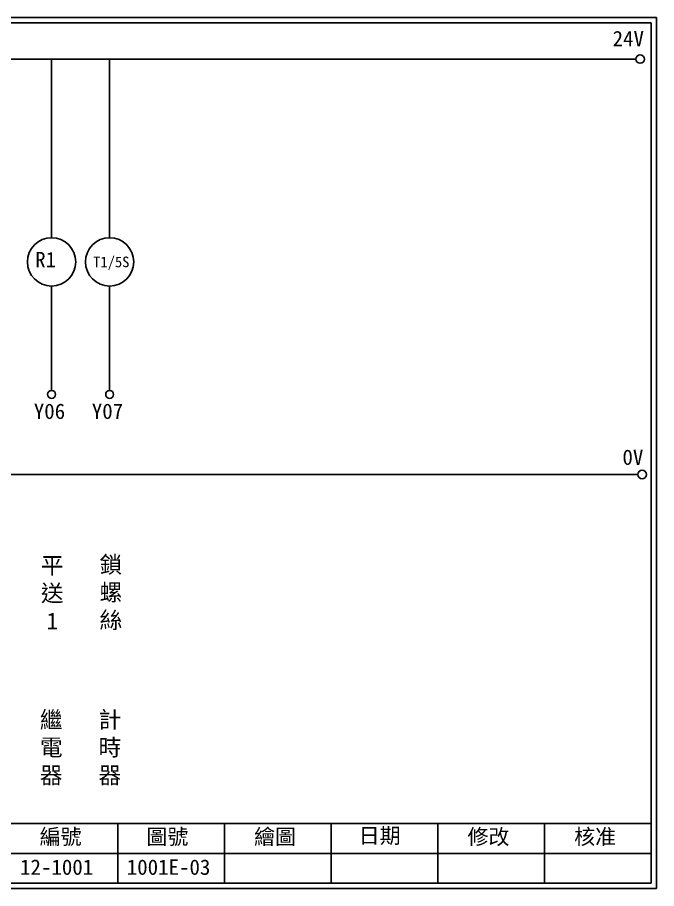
# Model space of a CAD drawing. Extents: x 926 to 1213, y 3 to 207.
# Drawn here: x 1063 to 1212.7, y 3 to 207 of the extents above; entities that cross this region are included whole.
import ezdxf

# ---------------------------------------------------------------- set-up
doc = ezdxf.new("R2010")
doc.units = 0
doc.layers.get('0').update_dxf_attribs({"linetype": 'CONTINUOUS'})
doc.layers.add('圖框層', color=7, linetype='CONTINUOUS')
doc.layers.add('標尺寸層', color=3, linetype='CONTINUOUS')
doc.styles.add('CNS', font='romanc.shx', dxfattribs={"bigfont": 'chineset.shx'})
doc.styles.add('STSL', font='KAIU.TTF')

msp = doc.modelspace()

# ---------------------------------------------------------------- linework, layer by layer
for centre in [(1208.88, 197.22), (1209.36, 99.96)]:
    msp.add_circle(centre, 1)
at = {"layer": '圖框層', "color": 7}
for p, q in [((1212.74, 206.97), (925.74, 206.97)), ((1212.74, 3), (1212.74, 206.97)), ((1211.49, 205.72), (926.99, 205.72)), ((1211.49, 4.25), (1211.49, 205.72)), ((926.99, 18.25), (1211.49, 18.25)), ((1086.49, 4.25), (1086.49, 18.25)), ((1111.49, 4.25), (1111.49, 18.25)), ((1136.49, 4.25), (1136.49, 18.25)), ((1161.49, 4.25), (1161.49, 18.25)), ((1186.49, 4.25), (1186.49, 18.25)), ((1061.49, 11.25), (1211.49, 11.25)), ((926.99, 4.25), (1211.49, 4.25)), ((925.74, 3), (1212.74, 3))]:
    msp.add_line(p, q, dxfattribs=at)
at = {"layer": '標尺寸層', "color": 7}
for p, q in [((930.28, 197.22), (1207.88, 197.22)), ((1071, 197.22), (1071, 155.39)), ((1084.59, 197.22), (1084.59, 155.39)), ((1071, 144.07), (1071, 119.62)), ((1084.59, 144.07), (1084.59, 119.62)), ((930.49, 99.96), (1208.36, 99.96))]:
    msp.add_line(p, q, dxfattribs=at)
for centre, radius in [((1071, 149.73), 5.66), ((1084.59, 149.73), 5.66), ((1071, 118.7), 0.92), ((1084.59, 118.7), 0.92)]:
    msp.add_circle(centre, radius, dxfattribs=at)

# ---------------------------------------------------------------- texts
at = {"layer": '圖框層', "color": 4, "style": 'STSL'}
for s, height, p in [('24V', 3.6, (1202.44, 200.22)), ('R1', 3.6, (1067.15, 148.47)), ('T1/5S', 2.5, (1080.74, 148.47)), ('Y06', 3.6, (1066.83, 112.96)), ('Y07', 3.6, (1080.42, 112.96)), ('0V', 3.6, (1204.74, 102.2)), ('編號', 3.6, (1068.21, 13.34)), ('圖號', 3.6, (1093.21, 13.34)), ('繪圖', 3.6, (1118.44, 13.34)), ('日期', 3.6, (1142.96, 13.59)), ('修改', 3.6, (1168.44, 13.34)), ('核准', 3.6, (1193.44, 13.34)), ('12-1001', 3.6, (1063.61, 6.22)), ('1001E-03', 3.6, (1088.61, 6.22))]:
    msp.add_text(s, height=height, dxfattribs=at).set_placement(p)
at = {"layer": '標尺寸層', "color": 7, "char_height": 3.9, "attachment_point": 5, "style": 'CNS'}
for s, insert, width in [('{\\fDFKai-SB|b0|i0|c136|p65;平送1}', (1071.16, 72.17), 2.8481), ('{\\fDFKai-SB|b0|i0|c136|p65;鎖螺絲}', (1084.89, 72.17), 2.8481), ('{\\fDFKai-SB|b0|i0|c136|p65;繼電器}', (1070.92, 35.84), 8.6627), ('{\\fDFKai-SB|b0|i0|c136|p65;計時器}', (1084.65, 35.84), 8.6627)]:
    msp.add_mtext(s, dxfattribs=dict(at, insert=insert, width=width))

doc.saveas('drawing.dxf')
